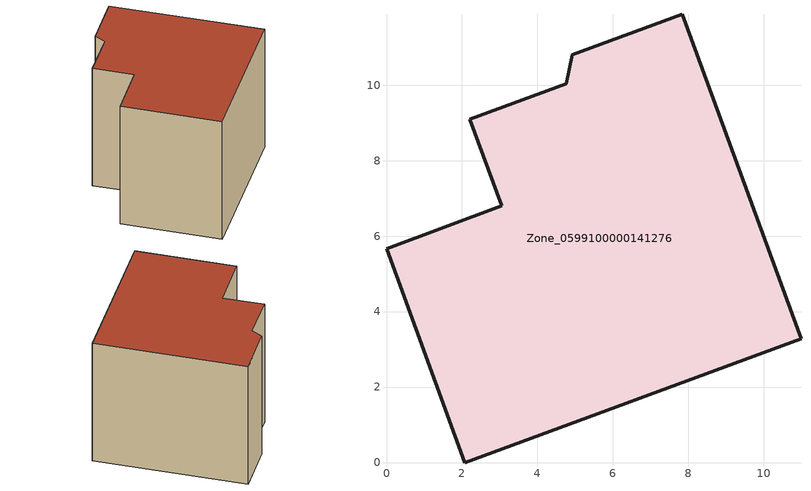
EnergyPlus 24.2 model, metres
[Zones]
Zone_0599100000141276
 floor ground (C_G): 7.84,11.87 10.98,3.28 2.07,0 0,5.66 3.05,6.8 2.2,9.1 4.76,10.04 4.92,10.8 z0
 wall outside (C_F): 10.98,3.28 7.84,11.87 4.92,10.8 4.76,10.04 2.2,9.1 3.05,6.8 0,5.66 2.07,0 10.98,3.28 z0:8.13
 roof outside (C_R): 2.07,0 10.98,3.28 7.84,11.87 4.92,10.8 4.76,10.04 2.2,9.1 3.05,6.8 0,5.66 z8.13
[BUILDING]
Pand.0599100000141276: North Axis=0; Terrain=City; Loads Convergence Tolerance Value=0.04; Temperature Convergence Tolerance Value=0.4; Solar Distribution=FullExterior; Maximum Number of Warmup Days=25; Minimum Number of Warmup Days=1
[Site:Location]
Rotterdam.The.Hague.AP_ZH_NLD Design_Conditions: Latitude=51.96; Longitude=4.45; Time Zone=1; Elevation=-4.5
[SITE:GROUNDTEMPERATURE:BUILDINGSURFACE]
18, 18, 18, 18, 18, 18, 18, 18, 18, 18, 18, 18
[MATERIAL] Thermal Absorptance=0.9; Solar Absorptance=0.7; Visible Absorptance=0.7
Name | Roughness | Thickness | Conductivity | Density | Specific Heat
G.TC.1946-1964 | MediumSmooth | 0.15 | 1 | 540 | 1210
F.TC.1946-1964 | Rough | 0.3 | 0.857143 | 1920 | 840
R.TC.1946-1964 | MediumRough | 0.2 | 0.235294 | 1500 | 1000
[CONSTRUCTION]
C_G: G.TC.1946-1964
C_F: F.TC.1946-1964
C_R: R.TC.1946-1964
[ZONE]
Zone_0599100000141276: Type=1; Multiplier=1; Ceiling Height=Autocalculate; Volume=Autocalculate; Floor Area=autocalculate; Part of Total Floor Area=Yes
[ZONEINFILTRATION:DESIGNFLOWRATE]
Infil_Zone_0599100000141276: Zone or ZoneList or Space or SpaceList=Zone_0599100000141276; Schedule=AlwaysOn; Design Flow Rate Calculation Method=Flow/Area; Flow Rate per Floor Area=0.003; Constant Term Coefficient=1; Temperature Term Coefficient=0; Velocity Term Coefficient=0; Velocity Squared Term Coefficient=0
[HVACTEMPLATE:ZONE:IDEALLOADSAIRSYSTEM]
Zone_0599100000141276: Maximum Heating Supply Air Temperature=50; Minimum Cooling Supply Air Temperature=13; Maximum Heating Supply Air Humidity Ratio=0.0156; Minimum Cooling Supply Air Humidity Ratio=0.0077; Heating Limit=NoLimit; Cooling Limit=NoLimit; Dehumidification Control Type=ConstantSensibleHeatRatio; Cooling Sensible Heat Ratio=0.7; Dehumidification Setpoint=60; Humidification Control Type=None; Humidification Setpoint=30; Outdoor Air Method=None; Outdoor Air Flow Rate per Person=0.00944; Outdoor Air Flow Rate per Zone Floor Area=0; Outdoor Air Flow Rate per Zone=0; Demand Controlled Ventilation Type=None; Outdoor Air Economizer Type=NoEconomizer; Heat Recovery Type=None; Sensible Heat Recovery Effectiveness=0.7; Latent Heat Recovery Effectiveness=0.65
[ZONECONTROL:THERMOSTAT]
ThermostatControl_Zone_0599100000141276: Zone or ZoneList=Zone_0599100000141276; Control Type Schedule=DualSetpointControlType; Control 1=Thermostat_Zone_0599100000141276; Temperature Difference Between Cutout And Setpoint=0
[THERMOSTATSETPOINT:DUALSETPOINT]
Thermostat_Zone_0599100000141276: Heating Setpoint Temperature Schedule=HeatingSetpoint_Zone_0599100000141276; Cooling Setpoint Temperature Schedule=CoolingSetpoint_Zone_0599100000141276
[SCHEDULE:COMPACT]
HeatingSetpoint_Zone_0599100000141276: Through: 12/31, For: AllDays, Until: 24:00, 21
CoolingSetpoint_Zone_0599100000141276: Through: 12/31, For: AllDays, Until: 24:00, 24
DualSetpointControlType: Through: 12/31, For: AllDays, Until: 24:00, 4
AlwaysOn: Through: 12/31, For: AllDays, Until: 24:00, 1
